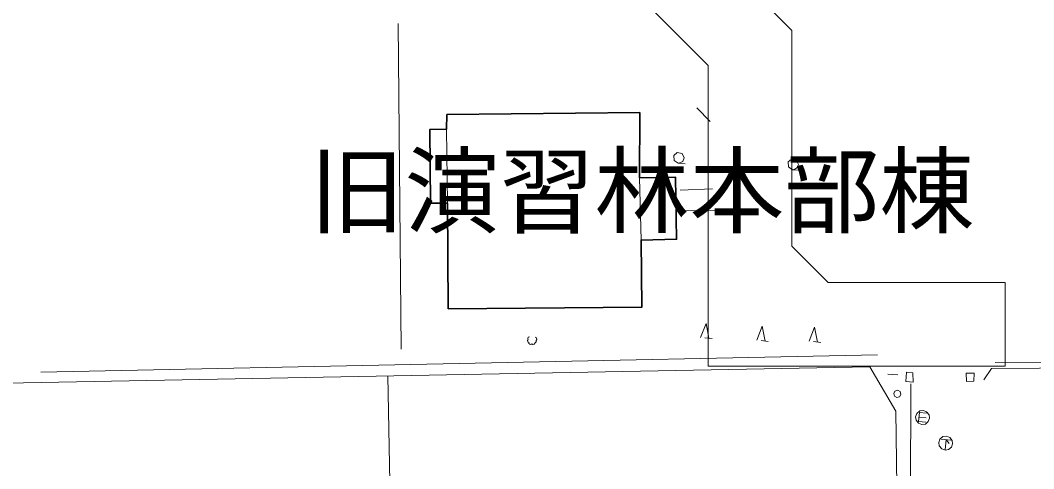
# Model space of a CAD drawing. Units: millimetres, scale not verified. Extents: x -594000 to 594000, y -420000 to 420000.
# Drawn here: x 54654 to 122402, y 16495 to 46464 of the extents above; entities that cross this region are included whole.
import ezdxf
from ezdxf.enums import TextEntityAlignment as Align

# ---------------------------------------------------------------- set-up
doc = ezdxf.new("R2010")
doc.units = ezdxf.units.MM
doc.header["$LTSCALE"] = 2000
for name, color, linetype, lineweight in [('0-0_0', 4, 'Continuous', 18), ('0-1_1', 4, 'Continuous', 18), ('0-6_6', 2, 'Continuous', 40), ('0-B_11', 4, 'Continuous', 18), ('0-F_15', 4, 'Continuous', 18), ('1-3_3', 6, 'Continuous', 50), ('1-5_5', 4, 'Continuous', 18), ('1-6_6', 4, 'Continuous', 18)]:
    doc.layers.add(name, color=color, linetype=linetype, lineweight=lineweight)
doc.styles.add('HG丸ｺﾞｼｯｸM-PRO', font='')
doc.styles.get('HG丸ｺﾞｼｯｸM-PRO').set_extended_font_data('HG丸ｺﾞｼｯｸM-PRO')

msp = doc.modelspace()

# ---------------------------------------------------------------- linework, layer by layer
at = {"layer": '0-0_0'}
for p, q in [((100811, 51201), (106238, 45774)), ((100631, 43451), (93590, 50492)), ((106238, 45774), (106238, 31367)), ((100631, 43451), (100631, 23340)), ((98344, 37429), (98569, 37617)), ((98365, 37097), (98344, 37429)), ((98569, 37617), (98893, 37560)), ((98893, 37560), (99042, 37262)), ((99042, 37262), (98939, 37028)), ((98644, 36911), (98365, 37097)), ((98790, 36951), (98644, 36911)), ((99103, 36870), (98644, 36911)), ((98939, 37028), (98790, 36951)), ((105978, 36995), (106203, 37184)), ((105998, 36664), (105978, 36995)), ((106277, 36477), (105998, 36664)), ((106203, 37184), (106526, 37127)), ((106572, 36595), (106423, 36517)), ((106526, 37127), (106675, 36829)), ((106675, 36829), (106572, 36595)), ((106423, 36517), (106277, 36477)), ((106736, 36437), (106277, 36477)), ((106238, 31367), (108657, 28948)), ((100132, 25275), (100504, 26203)), ((100504, 26203), (100690, 25217)), ((103882, 25084), (104254, 26011)), ((104254, 26011), (104441, 25026)), ((107383, 25021), (107755, 25948)), ((107755, 25948), (107942, 24962)), ((88574, 25180), (88607, 25121)), ((89136, 25058), (89182, 25124)), ((100426, 25244), (100908, 25194)), ((88658, 24856), (88724, 24810)), ((89007, 24813), (89043, 24855)), ((104177, 25053), (104659, 25003)), ((107677, 24990), (108159, 24939)), ((113044, 21518), (113127, 21682)), ((113127, 21682), (113310, 21734)), ((113310, 21734), (113465, 21647)), ((113100, 21347), (113044, 21518)), ((113256, 21261), (113100, 21347)), ((113426, 21309), (113256, 21261)), ((113513, 21465), (113426, 21309)), ((113465, 21647), (113513, 21465)), ((114579, 20188), (114786, 20356)), ((114786, 20356), (115025, 20393)), ((115025, 20393), (115242, 20292)), ((114493, 19962), (114579, 20188)), ((114532, 19746), (114493, 19962)), ((114699, 19532), (114532, 19746)), ((114768, 20263), (114704, 19657)), ((114704, 19657), (115178, 19608)), ((114741, 19936), (115207, 19887)), ((115241, 20213), (114768, 20263)), ((115355, 19651), (115164, 19483)), ((115242, 20292), (115401, 20087)), ((115433, 19863), (115355, 19651)), ((115401, 20087), (115433, 19863)), ((114925, 19445), (114699, 19532)), ((115164, 19483), (114925, 19445)), ((116049, 18249), (116128, 18476)), ((116206, 18468), (116866, 18398)), ((116540, 18433), (116472, 17780)), ((116539, 18418), (116756, 18175)), ((116574, 18674), (116792, 18579)), ((116792, 18579), (116950, 18375)), ((116950, 18375), (116982, 18151)), ((116082, 18033), (116049, 18249)), ((116249, 17820), (116082, 18033)), ((116475, 17733), (116249, 17820)), ((116714, 17771), (116475, 17733)), ((116905, 17939), (116714, 17771)), ((116982, 18151), (116905, 17939))]:
    msp.add_line(p, q, dxfattribs=at)
for points in [[(120498, 23340), (120498, 28948), (108657, 28948)], [(88607, 25121), (88569, 25055), (88592, 24974)], [(88698, 25309), (88601, 25280), (88574, 25180)], [(89182, 25124), (89154, 25237), (89072, 25276)], [(88592, 24974), (88659, 24936), (88658, 24856)], [(88724, 24810), (88794, 24803), (88845, 24837)], [(88845, 24837), (88919, 24798), (89007, 24813)], [(89043, 24855), (89049, 24910), (89106, 24928)], [(89106, 24928), (89150, 24971), (89136, 25058)], [(116128, 18476), (116335, 18643), (116574, 18674)]]:
    msp.add_lwpolyline(points, dxfattribs=at)
at = {"layer": '0-1_1'}
for p, q in [((99891, 40611), (100762, 39688)), ((98756, 35116), (100939, 35210)), ((101101, 33774), (99074, 33737)), ((113313, 22772), (112639, 22819))]:
    msp.add_line(p, q, dxfattribs=at)
for points in [[(119816, 23593), (151524, 23674), (151632, 24693), (151981, 24668), (152030, 26196), (151973, 28148), (151910, 30165), (151835, 31944), (151740, 34003), (151708, 35840), (151751, 37544), (152061, 39043), (152309, 40436), (152667, 41906), (153403, 42807)], [(98043, -26585), (108101, -26437), (114075, -14912), (114178, 22164)]]:
    msp.add_lwpolyline(points, dxfattribs=at)
at = {"layer": '0-B_11'}
for p, q in [((80112, 24480), (79917, 46251)), ((56024, 22947), (111950, 24105))]:
    msp.add_line(p, q, dxfattribs=at)
for points in [[(43065, 22015), (111438, 23306), (113184, 20344), (113655, -14742)], [(119073, 22427), (119581, 23189), (151721, 23410)], [(79227, 22697), (79938, -15260), (79976, -22501)]]:
    msp.add_lwpolyline(points, dxfattribs=at)
at = {"layer": '0-F_15'}
msp.add_line((120498, 23340), (100631, 23340), dxfattribs=at)
at = {"layer": '1-3_3', "color": 3, "lineweight": 35}
msp.add_lwpolyline([(83263, 27170), (96202, 27285), (96156, 31780), (98523, 31829), (98458, 35969), (96046, 35938), (96064, 40293), (83170, 40166), (83142, 39190), (82034, 39168), (82078, 34240), (83208, 34233)], close=True, dxfattribs=at)
at = {"layer": '1-5_5'}
for p, q in [((83142, 39190), (83208, 34233)), ((96046, 35938), (96156, 31780))]:
    msp.add_line(p, q, dxfattribs=at)
at = {"layer": '1-6_6'}
for points in [[(113860, 22326), (113890, 22951), (114313, 22906), (114334, 22288)], [(117909, 22332), (117880, 22875), (118420, 22880), (118389, 22356)]]:
    msp.add_lwpolyline(points, close=True, dxfattribs=at)

# ---------------------------------------------------------------- texts
at = {"layer": '0-6_6', "style": 'HG丸ｺﾞｼｯｸM-PRO'}
msp.add_text('旧演習林本部棟', height=4655, dxfattribs=at).set_placement((73990, 31342), align=Align.BOTTOM_LEFT)

doc.saveas('drawing.dxf')
